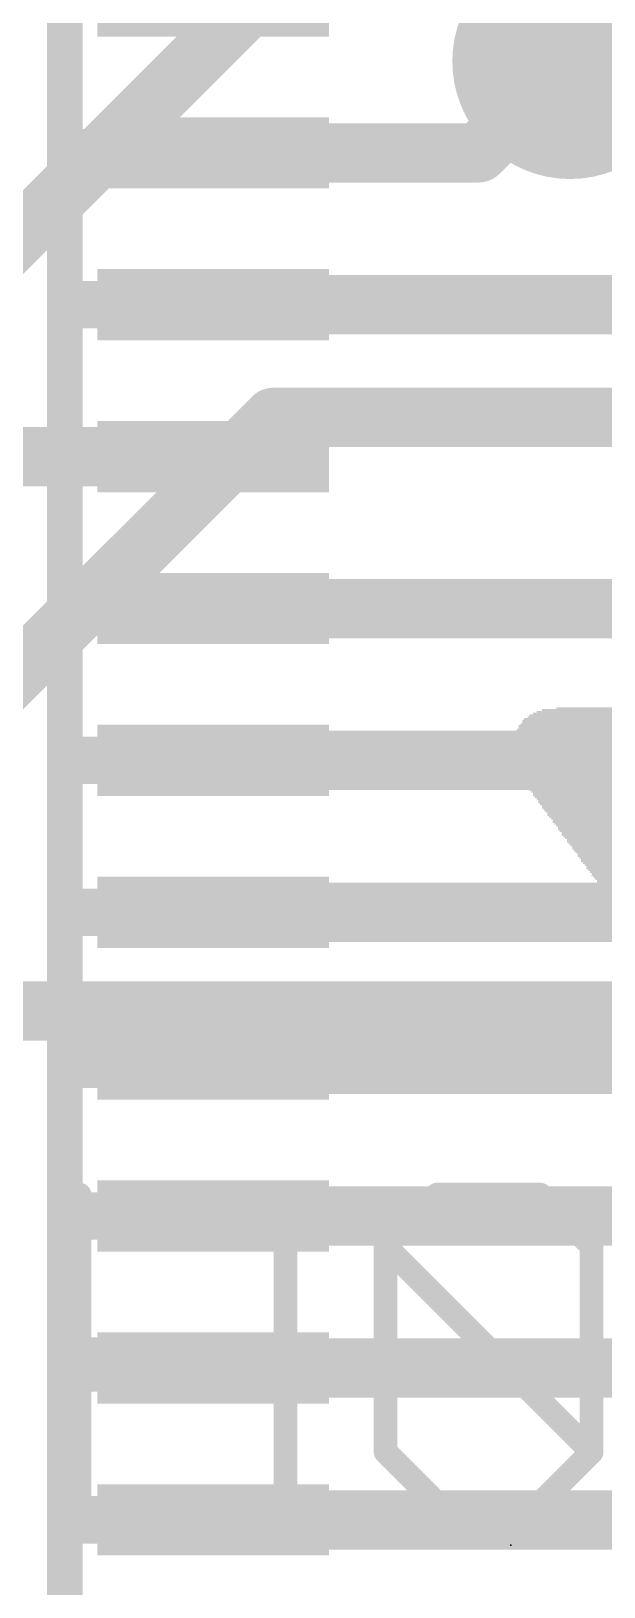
# Model space of a CAD drawing. Extents: x -31.2 to 31.8, y -0.1 to 26.1.
# Drawn here: x 2.14 to 4.59, y 9.09 to 15.75 of the extents above; entities that cross this region are included whole.
import ezdxf

# ---------------------------------------------------------------- set-up
doc = ezdxf.new("R2010")
doc.units = 0
for name, color, linetype in [('1', 12, 'CONTINUOUS'), ('16', 132, 'CONTINUOUS'), ('18', 110, 'CONTINUOUS'), ('21', 40, 'CONTINUOUS'), ('22', 40, 'CONTINUOUS'), ('23', 53, 'CONTINUOUS'), ('51', 253, 'CONTINUOUS')]:
    doc.layers.add(name, color=color, linetype=linetype)

# ---------------------------------------------------------------- blocks, each defined once
blk = doc.blocks.new('RECT')
blk.add_solid([(-0.5, -0.5), (0.5, -0.5), (-0.5, 0.5), (0.5, 0.5)])
blk = doc.blocks.new('ROUNDV')
at = {"const_width": 0.5}
blk.add_lwpolyline([(0, -0.25, 1), (0, 0.25, 1), (0, -0.25)], format="xyb", dxfattribs=at)

msp = doc.modelspace()

# ---------------------------------------------------------------- linework, layer by layer
at = {"layer": '1', "const_width": 0.254}
for points in [[(4.053, 15.229), (4.445, 15.621)], [(2.9178, 15.229), (4.053, 15.229)], [(2.9178, 14.579), (6.07, 14.579)], [(1.311, 13.929), (2.9178, 13.929)], [(2.9178, 13.279), (5.532, 13.279)], [(2.9178, 12.629), (5.644, 12.629)], [(2.9178, 11.979), (5.756, 11.979)], [(2.9178, 11.329), (5.868, 11.329)], [(2.9178, 10.679), (5.98, 10.679)], [(2.9178, 10.029), (6.092, 10.029)], [(2.9178, 9.379), (6.204, 9.379)]]:
    msp.add_lwpolyline(points, dxfattribs=at)
at = {"layer": '1', "const_width": 0.127}
for points in [[(4.4899, 15.5761, 1), (4.4001, 15.6659)], [(2.9178, 15.2925, 1), (2.9178, 15.1655)], [(4.0081, 15.2739, 1), (4.0979, 15.1841)], [(4.053, 15.1655, 1), (4.053, 15.2925)], [(2.9178, 14.6425, 1), (2.9178, 14.5155)], [(2.9178, 13.8655, 1), (2.9178, 13.9925)], [(2.9178, 13.3425, 1), (2.9178, 13.2155)], [(2.9178, 12.6925, 1), (2.9178, 12.5655)], [(2.9178, 12.0425, 1), (2.9178, 11.9155)], [(2.9178, 11.3925, 1), (2.9178, 11.2655)], [(2.9178, 10.7425, 1), (2.9178, 10.6155)], [(2.9178, 10.0925, 1), (2.9178, 9.9655)], [(2.9178, 9.4425, 1), (2.9178, 9.3155)]]:
    msp.add_lwpolyline(points, format="xyb", dxfattribs=at)
at = {"layer": '16', "const_width": 0.254}
for points in [[(1.143, 13.929), (3.851, 16.637)], [(4.445, 15.621), (4.699, 15.621)], [(1.651, 12.573), (3.175, 14.097)], [(3.175, 14.097), (29.21, 14.097)], [(-0.635, 11.557), (29.21, 11.557)]]:
    msp.add_lwpolyline(points, dxfattribs=at)
at = {"layer": '16', "const_width": 0.127}
for points in [[(4.445, 15.6845, 1), (4.445, 15.5575)], [(3.175, 14.1605, 1), (3.175, 14.0335)], [(3.2199, 14.0521, 1), (3.1301, 14.1419)]]:
    msp.add_lwpolyline(points, format="xyb", dxfattribs=at)
at = {"layer": '22', "const_width": 0.1016}
for points in [[(2.3458, 10.7707), (2.3458, 9.4488)], [(3.2271, 9.4488), (3.2271, 10.7707)], [(3.8759, 10.7707), (3.6556, 10.5504)], [(4.3165, 10.7707), (3.8759, 10.7707)], [(4.5369, 10.5504), (4.3165, 10.7707)], [(3.6556, 10.5504), (3.6556, 9.6691)], [(4.5369, 9.6691), (3.6556, 10.5504)], [(4.5369, 9.6691), (4.5369, 10.5504)], [(3.2271, 10.1098), (2.3458, 10.1098)], [(3.6556, 9.6691), (3.8759, 9.4488)], [(4.3165, 9.4488), (4.5369, 9.6691)], [(3.8759, 9.4488), (4.3165, 9.4488)]]:
    msp.add_lwpolyline(points, dxfattribs=at)
at = {"layer": '22', "const_width": 0.0508}
for points in [[(2.3712, 10.7707, 1), (2.3204, 10.7707)], [(3.2525, 10.7707, 1), (3.2017, 10.7707)], [(3.8759, 10.7961, 1), (3.8759, 10.7453)], [(3.8938, 10.7528, 1), (3.8579, 10.7887)], [(4.3345, 10.7887, 1), (4.2986, 10.7528)], [(4.3165, 10.7453, 1), (4.3165, 10.7961)], [(3.6735, 10.5684, 1), (3.6376, 10.5324)], [(3.6376, 10.5684, 1), (3.6735, 10.5324)], [(3.681, 10.5504, 1), (3.6302, 10.5504)], [(4.5623, 10.5504, 1), (4.5114, 10.5504)], [(4.5189, 10.5324, 1), (4.5548, 10.5684)], [(2.3458, 10.1352, 1), (2.3458, 10.0844)], [(3.2271, 10.0844, 1), (3.2271, 10.1352)], [(3.6735, 9.6871, 1), (3.6376, 9.6512)], [(3.6302, 9.6691, 1), (3.681, 9.6691)], [(4.5114, 9.6691, 1), (4.5623, 9.6691)], [(4.5548, 9.6512, 1), (4.5189, 9.6871)], [(4.5189, 9.6512, 1), (4.5548, 9.6871)], [(2.3204, 9.4488, 1), (2.3712, 9.4488)], [(3.2017, 9.4488, 1), (3.2525, 9.4488)], [(3.8759, 9.4742, 1), (3.8759, 9.4234)], [(3.8579, 9.4308, 1), (3.8938, 9.4668)], [(4.2986, 9.4668, 1), (4.3345, 9.4308)], [(4.3165, 9.4234, 1), (4.3165, 9.4742)]]:
    msp.add_lwpolyline(points, format="xyb", dxfattribs=at)
at = {"layer": '23'}
msp.add_point((4.191, 9.271), dxfattribs=at)
at = {"layer": '51', "const_width": 0.1524}
msp.add_lwpolyline([(2.2828, 8.4894), (2.2828, 17.4186)], dxfattribs=at)

# ---------------------------------------------------------------- block references
at = {"layer": '1', "xscale": 0.3048, "yscale": 0.9906, "rotation": 270}
for p in [(2.9178, 15.879), (2.9178, 15.229), (2.9178, 14.579), (2.9178, 13.929), (2.9178, 13.279), (2.9178, 12.629), (2.9178, 11.979), (2.9178, 11.329), (2.9178, 10.679), (2.9178, 10.029), (2.9178, 9.379)]:
    msp.add_blockref('RECT', p, dxfattribs=at)
at = {"layer": '18', "xscale": 1.008, "yscale": 1.008}
msp.add_blockref('ROUNDV', (4.445, 15.621), dxfattribs=at)
msp.add_blockref('ROUNDV', (4.445, 15.621), dxfattribs=at)
at = {"layer": '21'}
for p, xscale, yscale in [((4.6863, 12.8524), 0.602, 0.0076), ((4.9454, 12.7838), 1.425, 0.0076), ((4.9263, 12.7991), 1.3716, 0.0076), ((4.9378, 12.7915), 1.3945, 0.0077), ((4.9188, 12.8067), 1.3411, 0.0076), ((4.9111, 12.8143), 1.2954, 0.0076), ((4.8997, 12.8219), 1.2573, 0.0076), ((4.8921, 12.8296), 1.2115, 0.0077), ((4.8768, 12.8372), 1.1506, 0.0076), ((4.8616, 12.8448), 1.0744, 0.0076), ((4.9987, 12.7153), 1.6078, 0.0077), ((4.9911, 12.7305), 1.5774, 0.0076), ((4.9949, 12.7229), 1.585, 0.0076), ((4.9721, 12.7534), 1.524, 0.0077), ((4.9797, 12.7457), 1.5392, 0.0076), ((4.9873, 12.7381), 1.5544, 0.0076), ((4.9683, 12.761), 1.5011, 0.0076), ((4.953, 12.7762), 1.4554, 0.0076), ((4.9607, 12.7686), 1.4707, 0.0076), ((5.0292, 12.6695), 1.684, 0.0076), ((5.0216, 12.6848), 1.6536, 0.0076), ((5.0292, 12.6772), 1.6688, 0.0077), ((5.0368, 12.6619), 1.684, 0.0076), ((5.0064, 12.7076), 1.6231, 0.0076), ((5.0102, 12.7), 1.6307, 0.0076), ((5.0178, 12.6924), 1.6459, 0.0076), ((5.0407, 12.6543), 1.6917, 0.0076), ((5.0483, 12.6467), 1.7069, 0.0076), ((5.0521, 12.6391), 1.7145, 0.0077), ((5.0559, 12.6314), 1.7221, 0.0076), ((5.0635, 12.6238), 1.7222, 0.0076), ((5.0673, 12.6162), 1.7298, 0.0076), ((5.0711, 12.6086), 1.7374, 0.0076), ((5.0788, 12.601), 1.7373, 0.0077), ((5.0826, 12.5933), 1.7449, 0.0076), ((5.0902, 12.5857), 1.745, 0.0076), ((5.094, 12.5781), 1.7526, 0.0076), ((5.1016, 12.5705), 1.7526, 0.0076), ((5.1092, 12.5629), 1.7526, 0.0077), ((5.1092, 12.5552), 1.7526, 0.0076), ((5.1168, 12.5476), 1.7526, 0.0076), ((5.1245, 12.54), 1.7526, 0.0076), ((5.1283, 12.5324), 1.7602, 0.0076), ((5.1321, 12.5248), 1.7526, 0.0077), ((5.1397, 12.5171), 1.7526, 0.0076), ((5.1435, 12.5095), 1.7602, 0.0076), ((5.1511, 12.5019), 1.7602, 0.0076), ((5.1549, 12.4943), 1.7526, 0.0076), ((5.1626, 12.4867), 1.7526, 0.0077), ((5.1664, 12.479), 1.7602, 0.0076), ((5.1702, 12.4714), 1.7526, 0.0076), ((5.1778, 12.4638), 1.7526, 0.0076), ((5.1854, 12.4562), 1.7526, 0.0076), ((5.1854, 12.4486), 1.7526, 0.0077), ((5.193, 12.4409), 1.7526, 0.0076), ((5.2007, 12.4333), 1.7526, 0.0076), ((5.2007, 12.4257), 1.7526, 0.0076), ((5.2083, 12.4181), 1.7526, 0.0076), ((5.4407, 12.4105), 2.2022, 0.0077), ((5.4407, 12.4028), 2.187, 0.0076), ((5.4407, 12.3952), 2.187, 0.0076), ((5.4407, 12.3876), 2.1717, 0.0076), ((5.4445, 12.38), 2.164, 0.0076), ((5.4445, 12.3724), 2.1488, 0.0077), ((5.4445, 12.3647), 2.1488, 0.0076), ((5.4445, 12.3571), 2.1336, 0.0076), ((5.4483, 12.3495), 2.126, 0.0076), ((5.4521, 12.3419), 2.1184, 0.0076), ((5.4483, 12.3343), 2.1108, 0.0077), ((5.4522, 12.3266), 2.1031, 0.0076), ((5.4522, 12.319), 2.0879, 0.0076), ((5.4522, 12.3114), 2.0879, 0.0076), ((5.456, 12.3038), 2.0803, 0.0076), ((5.4559, 12.2962), 2.065, 0.0077), ((5.4597, 12.2885), 2.0574, 0.0076), ((5.4597, 12.2809), 2.0574, 0.0076), ((5.4636, 12.2733), 2.0497, 0.0076), ((5.4636, 12.2657), 2.0345, 0.0076), ((5.4674, 12.2581), 2.0269, 0.0077), ((5.4674, 12.2504), 2.0269, 0.0076), ((5.4712, 12.2428), 2.0193, 0.0076), ((5.4712, 12.2352), 2.0041, 0.0076), ((5.475, 12.2276), 1.9964, 0.0076), ((5.475, 12.22), 1.9964, 0.0077), ((5.4788, 12.2123), 1.9888, 0.0076), ((5.4826, 12.2047), 1.9812, 0.0076), ((5.4788, 12.1971), 1.9736, 0.0076), ((5.4826, 12.1895), 1.966, 0.0076), ((5.4864, 12.1819), 1.9584, 0.0077), ((5.4903, 12.1742), 1.9507, 0.0076), ((5.4903, 12.1666), 1.9507, 0.0076), ((5.4941, 12.159), 1.9431, 0.0076), ((5.4979, 12.1514), 1.9355, 0.0076), ((5.4979, 12.1438), 1.9203, 0.0077), ((5.4979, 12.1361), 1.9203, 0.0076), ((5.5017, 12.1285), 1.9127, 0.0076), ((5.5055, 12.1209), 1.905, 0.0076), ((5.5093, 12.1133), 1.8974, 0.0076), ((5.5093, 12.1057), 1.8974, 0.0077), ((5.5131, 12.098), 1.8898, 0.0076), ((5.5169, 12.0904), 1.8822, 0.0076), ((5.5207, 12.0828), 1.8746, 0.0076), ((5.5207, 12.0752), 1.8746, 0.0076)]:
    msp.add_blockref('RECT', p, dxfattribs=dict(at, xscale=xscale, yscale=yscale))
at = {"layer": '51', "xscale": 0.2032, "yscale": 0.8382, "rotation": 270}
for p in [(2.7019, 15.229), (2.7019, 14.579), (2.7019, 13.929), (2.7019, 13.279), (2.7019, 12.629), (2.7019, 11.979), (2.7019, 11.329), (2.7019, 10.679), (2.7019, 10.029), (2.7019, 9.379)]:
    msp.add_blockref('RECT', p, dxfattribs=at)

doc.saveas('drawing.dxf')
